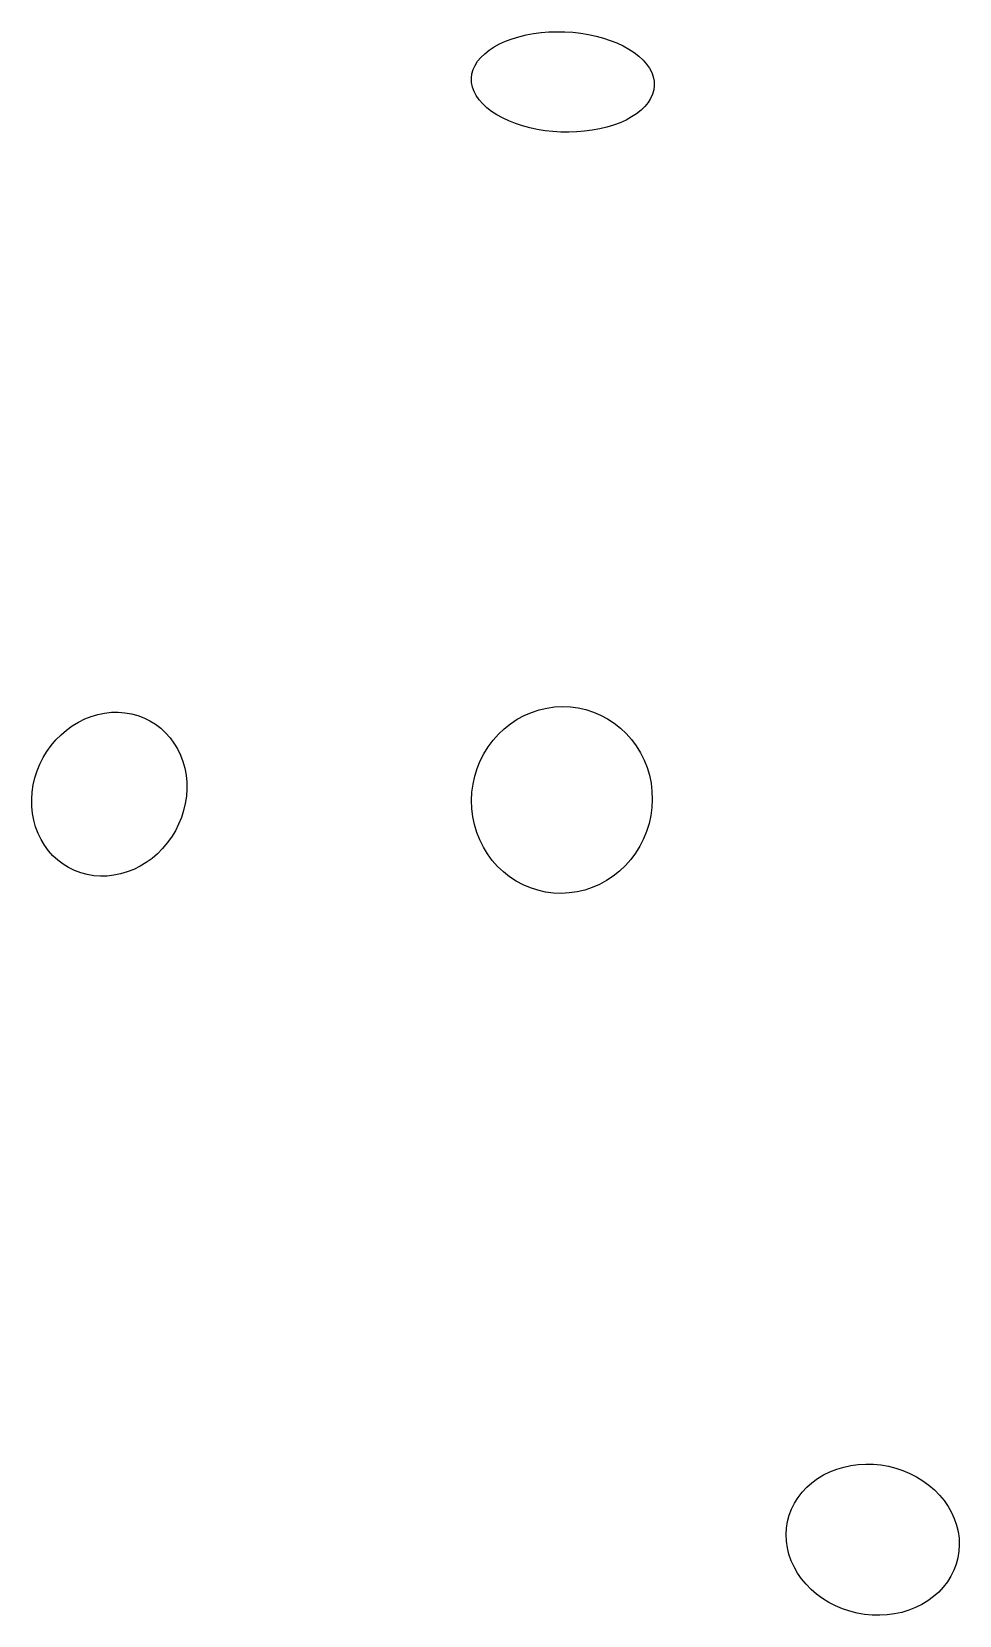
# Model space of a CAD drawing. Header units: metres. Extents: x -12209 to 21780, y -292849 to -276490.
# Drawn here: x 6137 to 9376, y -283929 to -278398 of the extents above; entities that cross this region are included whole.
import ezdxf

# ---------------------------------------------------------------- set-up
doc = ezdxf.new("R2010")
doc.units = ezdxf.units.M

msp = doc.modelspace()

# ---------------------------------------------------------------- linework, layer by layer
at = {"layer": 'LAYER'}
for p, q in [((7734.02, -278463.06), (7751.46, -278451.63)), ((7734.02, -278463.06), (7751.46, -278451.63)), ((7751.46, -278451.63), (7770.72, -278441.13)), ((7751.46, -278451.63), (7770.72, -278441.13)), ((7770.72, -278441.13), (7791.67, -278431.64)), ((7770.72, -278441.13), (7791.67, -278431.64)), ((7791.67, -278431.64), (7814.13, -278423.23)), ((7791.67, -278431.64), (7814.13, -278423.23)), ((7814.13, -278423.23), (7837.95, -278415.97)), ((7814.13, -278423.23), (7837.95, -278415.97)), ((7837.95, -278415.97), (7862.93, -278409.92)), ((7837.95, -278415.97), (7862.93, -278409.92)), ((7862.93, -278409.92), (7888.89, -278405.11)), ((7862.93, -278409.92), (7888.89, -278405.11)), ((7888.89, -278405.11), (7915.63, -278401.59)), ((7888.89, -278405.11), (7915.63, -278401.59)), ((7915.63, -278401.59), (7942.95, -278399.38)), ((7915.63, -278401.59), (7942.95, -278399.38)), ((7942.95, -278399.38), (7970.63, -278398.5)), ((7942.95, -278399.38), (7970.63, -278398.5)), ((7970.63, -278398.5), (7998.48, -278398.96)), ((7970.63, -278398.5), (7998.48, -278398.96)), ((7998.48, -278398.96), (8026.27, -278400.75)), ((7998.48, -278398.96), (8026.27, -278400.75)), ((8026.27, -278400.75), (8053.79, -278403.86)), ((8026.27, -278400.75), (8053.79, -278403.86)), ((8053.79, -278403.86), (8080.84, -278408.26)), ((8053.79, -278403.86), (8080.84, -278408.26)), ((8080.84, -278408.26), (8107.21, -278413.93)), ((8080.84, -278408.26), (8107.21, -278413.93)), ((8107.21, -278413.93), (8132.7, -278420.81)), ((8107.21, -278413.93), (8132.7, -278420.81)), ((8132.7, -278420.81), (8157.12, -278428.86)), ((8132.7, -278420.81), (8157.12, -278428.86)), ((8157.12, -278428.86), (8180.27, -278438.02)), ((8157.12, -278428.86), (8180.27, -278438.02)), ((8180.27, -278438.02), (8201.98, -278448.21)), ((8180.27, -278438.02), (8201.98, -278448.21)), ((8201.98, -278448.21), (8222.09, -278459.36)), ((8201.98, -278448.21), (8222.09, -278459.36)), ((7684.95, -278516.28), (7693.91, -278502.05)), ((7684.95, -278516.28), (7693.91, -278502.05)), ((7693.91, -278502.05), (7705.13, -278488.37)), ((7693.91, -278502.05), (7705.13, -278488.37)), ((7705.13, -278488.37), (7718.54, -278475.34)), ((7705.13, -278488.37), (7718.54, -278475.34)), ((7718.54, -278475.34), (7734.02, -278463.06)), ((7718.54, -278475.34), (7734.02, -278463.06)), ((8222.09, -278459.36), (8240.45, -278471.38)), ((8222.09, -278459.36), (8240.45, -278471.38)), ((8240.45, -278471.38), (8256.91, -278484.18)), ((8240.45, -278471.38), (8256.91, -278484.18)), ((8256.91, -278484.18), (8271.35, -278497.67)), ((8256.91, -278484.18), (8271.35, -278497.67)), ((8271.35, -278497.67), (8283.66, -278511.73)), ((8271.35, -278497.67), (8283.66, -278511.73)), ((7672.24, -278561.16), (7674.07, -278545.95)), ((7672.24, -278561.16), (7674.07, -278545.95)), ((7672.24, -278561.16), (7672.24, -278561.16)), ((7672.84, -278576.47), (7672.24, -278561.16)), ((7672.24, -278561.16), (7672.24, -278561.16)), ((7672.84, -278576.47), (7672.24, -278561.16)), ((7674.07, -278545.95), (7678.32, -278530.95)), ((7674.07, -278545.95), (7678.32, -278530.95)), ((7678.32, -278530.95), (7684.95, -278516.28)), ((7678.32, -278530.95), (7684.95, -278516.28)), ((8283.66, -278511.73), (8293.75, -278526.28)), ((8283.66, -278511.73), (8293.75, -278526.28)), ((8293.75, -278526.28), (8301.53, -278541.18)), ((8293.75, -278526.28), (8301.53, -278541.18)), ((8301.53, -278541.18), (8306.95, -278556.34)), ((8301.53, -278541.18), (8306.95, -278556.34)), ((8306.95, -278556.34), (8309.98, -278571.63)), ((8306.95, -278556.34), (8309.98, -278571.63)), ((7675.86, -278591.76), (7672.84, -278576.47)), ((7675.86, -278591.76), (7672.84, -278576.47)), ((7681.29, -278606.91), (7675.86, -278591.76)), ((7681.29, -278606.91), (7675.86, -278591.76)), ((7689.07, -278621.82), (7681.29, -278606.91)), ((7689.07, -278621.82), (7681.29, -278606.91)), ((8304.5, -278617.14), (8297.87, -278631.81)), ((8304.5, -278617.14), (8297.87, -278631.81)), ((8308.74, -278602.15), (8304.5, -278617.14)), ((8308.74, -278602.15), (8304.5, -278617.14)), ((8310.58, -278586.94), (8308.74, -278602.15)), ((8310.58, -278586.94), (8308.74, -278602.15)), ((8309.98, -278571.63), (8310.58, -278586.94)), ((8309.98, -278571.63), (8310.58, -278586.94)), ((7699.16, -278636.36), (7689.07, -278621.82)), ((7699.16, -278636.36), (7689.07, -278621.82)), ((7711.47, -278650.43), (7699.16, -278636.36)), ((7711.47, -278650.43), (7699.16, -278636.36)), ((7725.91, -278663.92), (7711.47, -278650.43)), ((7725.91, -278663.92), (7711.47, -278650.43)), ((7742.37, -278676.72), (7725.91, -278663.92)), ((7742.37, -278676.72), (7725.91, -278663.92)), ((8264.28, -278672.75), (8248.8, -278685.03)), ((8264.28, -278672.75), (8248.8, -278685.03)), ((8277.68, -278659.72), (8264.28, -278672.75)), ((8277.68, -278659.72), (8264.28, -278672.75)), ((8288.91, -278646.04), (8277.68, -278659.72)), ((8288.91, -278646.04), (8277.68, -278659.72)), ((8297.87, -278631.81), (8288.91, -278646.04)), ((8297.87, -278631.81), (8288.91, -278646.04)), ((7760.72, -278688.74), (7742.37, -278676.72)), ((7760.72, -278688.74), (7742.37, -278676.72)), ((7780.84, -278699.89), (7760.72, -278688.74)), ((7780.84, -278699.89), (7760.72, -278688.74)), ((7802.55, -278710.08), (7780.84, -278699.89)), ((7802.55, -278710.08), (7780.84, -278699.89)), ((7825.7, -278719.23), (7802.55, -278710.08)), ((7825.7, -278719.23), (7802.55, -278710.08)), ((7850.11, -278727.28), (7825.7, -278719.23)), ((7850.11, -278727.28), (7825.7, -278719.23)), ((7875.6, -278734.17), (7850.11, -278727.28)), ((7875.6, -278734.17), (7850.11, -278727.28)), ((8168.68, -278724.86), (8144.87, -278732.12)), ((8168.68, -278724.86), (8144.87, -278732.12)), ((8191.15, -278716.46), (8168.68, -278724.86)), ((8191.15, -278716.46), (8168.68, -278724.86)), ((8212.09, -278706.97), (8191.15, -278716.46)), ((8212.09, -278706.97), (8191.15, -278716.46)), ((8231.36, -278696.46), (8212.09, -278706.97)), ((8231.36, -278696.46), (8212.09, -278706.97)), ((8248.8, -278685.03), (8231.36, -278696.46)), ((8248.8, -278685.03), (8231.36, -278696.46)), ((7901.97, -278739.83), (7875.6, -278734.17)), ((7901.97, -278739.83), (7875.6, -278734.17)), ((7929.02, -278744.24), (7901.97, -278739.83)), ((7929.02, -278744.24), (7901.97, -278739.83)), ((7956.55, -278747.34), (7929.02, -278744.24)), ((7956.55, -278747.34), (7929.02, -278744.24)), ((7984.34, -278749.13), (7956.55, -278747.34)), ((7984.34, -278749.13), (7956.55, -278747.34)), ((8012.18, -278749.59), (7984.34, -278749.13)), ((8012.18, -278749.59), (7984.34, -278749.13)), ((8039.87, -278748.71), (8012.18, -278749.59)), ((8039.87, -278748.71), (8012.18, -278749.59)), ((8067.19, -278746.5), (8039.87, -278748.71)), ((8067.19, -278746.5), (8039.87, -278748.71)), ((8093.93, -278742.98), (8067.19, -278746.5)), ((8093.93, -278742.98), (8067.19, -278746.5)), ((8119.89, -278738.18), (8093.93, -278742.98)), ((8119.89, -278738.18), (8093.93, -278742.98)), ((8144.87, -278732.12), (8119.89, -278738.18)), ((8144.87, -278732.12), (8119.89, -278738.18)), ((6414.93, -280775.46), (6438.51, -280775)), ((6414.93, -280775.46), (6438.51, -280775)), ((6438.51, -280775), (6461.85, -280776.73)), ((6438.51, -280775), (6461.85, -280776.73)), ((7882.23, -280775.55), (7908.53, -280766.85)), ((7882.23, -280775.55), (7908.53, -280766.85)), ((7908.53, -280766.85), (7935.44, -280760.54)), ((7908.53, -280766.85), (7935.44, -280760.54)), ((7935.44, -280760.54), (7962.74, -280756.67)), ((7935.44, -280760.54), (7962.74, -280756.67)), ((7962.74, -280756.67), (7990.24, -280755.27)), ((7962.74, -280756.67), (7990.24, -280755.27)), ((7990.24, -280755.27), (8017.73, -280756.36)), ((7990.24, -280755.27), (8017.73, -280756.36)), ((8017.73, -280756.36), (8044.99, -280759.92)), ((8017.73, -280756.36), (8044.99, -280759.92)), ((8044.99, -280759.92), (8071.81, -280765.92)), ((8044.99, -280759.92), (8071.81, -280765.92)), ((8071.81, -280765.92), (8098, -280774.33)), ((8071.81, -280765.92), (8098, -280774.33)), ((8098, -280774.33), (8123.35, -280785.07)), ((8098, -280774.33), (8123.35, -280785.07)), ((6258.26, -280837.3), (6278.53, -280822.6)), ((6258.26, -280837.3), (6278.53, -280822.6)), ((6278.53, -280822.6), (6299.78, -280809.71)), ((6278.53, -280822.6), (6299.78, -280809.71)), ((6299.78, -280809.71), (6321.86, -280798.74)), ((6299.78, -280809.71), (6321.86, -280798.74)), ((6321.86, -280798.74), (6344.58, -280789.77)), ((6321.86, -280798.74), (6344.58, -280789.77)), ((6344.58, -280789.77), (6367.79, -280782.87)), ((6344.58, -280789.77), (6367.79, -280782.87)), ((6367.79, -280782.87), (6391.3, -280778.08)), ((6367.79, -280782.87), (6391.3, -280778.08)), ((6391.3, -280778.08), (6414.93, -280775.46)), ((6391.3, -280778.08), (6414.93, -280775.46)), ((6461.85, -280776.73), (6484.78, -280780.62)), ((6461.85, -280776.73), (6484.78, -280780.62)), ((6484.78, -280780.62), (6507.12, -280786.65)), ((6484.78, -280780.62), (6507.12, -280786.65)), ((6507.12, -280786.65), (6528.7, -280794.77)), ((6507.12, -280786.65), (6528.7, -280794.77)), ((6528.7, -280794.77), (6549.36, -280804.92)), ((6528.7, -280794.77), (6549.36, -280804.92)), ((6549.36, -280804.92), (6568.94, -280817.02)), ((6549.36, -280804.92), (6568.94, -280817.02)), ((6568.94, -280817.02), (6587.29, -280830.98)), ((6568.94, -280817.02), (6587.29, -280830.98)), ((7786.99, -280832.72), (7808.93, -280815.28)), ((7786.99, -280832.72), (7808.93, -280815.28)), ((7808.93, -280815.28), (7832.24, -280799.86)), ((7808.93, -280815.28), (7832.24, -280799.86)), ((7832.24, -280799.86), (7856.74, -280786.58)), ((7832.24, -280799.86), (7856.74, -280786.58)), ((7856.74, -280786.58), (7882.23, -280775.55)), ((7856.74, -280786.58), (7882.23, -280775.55)), ((8123.35, -280785.07), (8147.68, -280798.07)), ((8123.35, -280785.07), (8147.68, -280798.07)), ((8147.68, -280798.07), (8170.79, -280813.23)), ((8147.68, -280798.07), (8170.79, -280813.23)), ((8170.79, -280813.23), (8192.51, -280830.43)), ((8170.79, -280813.23), (8192.51, -280830.43)), ((8192.51, -280830.43), (8212.67, -280849.54)), ((8192.51, -280830.43), (8212.67, -280849.54)), ((6204.83, -280891.13), (6221.27, -280871.7)), ((6204.83, -280891.13), (6221.27, -280871.7)), ((6221.27, -280871.7), (6239.12, -280853.71)), ((6221.27, -280871.7), (6239.12, -280853.71)), ((6239.12, -280853.71), (6258.26, -280837.3)), ((6239.12, -280853.71), (6258.26, -280837.3)), ((6587.29, -280830.98), (6604.28, -280846.7)), ((6587.29, -280830.98), (6604.28, -280846.7)), ((6604.28, -280846.7), (6619.77, -280864.05)), ((6604.28, -280846.7), (6619.77, -280864.05)), ((6619.77, -280864.05), (6633.64, -280882.9)), ((6619.77, -280864.05), (6633.64, -280882.9)), ((6633.64, -280882.9), (6645.8, -280903.1)), ((6633.64, -280882.9), (6645.8, -280903.1)), ((7730.95, -280895.81), (7747.85, -280873.14)), ((7730.95, -280895.81), (7747.85, -280873.14)), ((7747.85, -280873.14), (7766.58, -280852.06)), ((7747.85, -280873.14), (7766.58, -280852.06)), ((7766.58, -280852.06), (7786.99, -280832.72)), ((7766.58, -280852.06), (7786.99, -280832.72)), ((8212.67, -280849.54), (8231.12, -280870.41)), ((8212.67, -280849.54), (8231.12, -280870.41)), ((8231.12, -280870.41), (8247.73, -280892.89)), ((8231.12, -280870.41), (8247.73, -280892.89)), ((6165.22, -280956.56), (6176.7, -280933.72)), ((6165.22, -280956.56), (6176.7, -280933.72)), ((6176.7, -280933.72), (6189.94, -280911.86)), ((6176.7, -280933.72), (6189.94, -280911.86)), ((6189.94, -280911.86), (6204.83, -280891.13)), ((6189.94, -280911.86), (6204.83, -280891.13)), ((6645.8, -280903.1), (6656.14, -280924.52)), ((6645.8, -280903.1), (6656.14, -280924.52)), ((6656.14, -280924.52), (6664.58, -280946.97)), ((6656.14, -280924.52), (6664.58, -280946.97)), ((7703.14, -280945.2), (7716.01, -280919.89)), ((7703.14, -280945.2), (7716.01, -280919.89)), ((7716.01, -280919.89), (7730.95, -280895.81)), ((7716.01, -280919.89), (7730.95, -280895.81)), ((8247.73, -280892.89), (8262.36, -280916.8)), ((8247.73, -280892.89), (8262.36, -280916.8)), ((8262.36, -280916.8), (8274.9, -280941.97)), ((8262.36, -280916.8), (8274.9, -280941.97)), ((6147.87, -281004.44), (6155.59, -280980.19)), ((6147.87, -281004.44), (6155.59, -280980.19)), ((6155.59, -280980.19), (6165.22, -280956.56)), ((6155.59, -280980.19), (6165.22, -280956.56)), ((6664.58, -280946.97), (6671.08, -280970.29)), ((6664.58, -280946.97), (6671.08, -280970.29)), ((6671.08, -280970.29), (6675.56, -280994.31)), ((6671.08, -280970.29), (6675.56, -280994.31)), ((6675.56, -280994.31), (6678.01, -281018.84)), ((6675.56, -280994.31), (6678.01, -281018.84)), ((7683.99, -280998.73), (7692.44, -280971.55)), ((7683.99, -280998.73), (7692.44, -280971.55)), ((7692.44, -280971.55), (7703.14, -280945.2)), ((7692.44, -280971.55), (7703.14, -280945.2)), ((8274.9, -280941.97), (8285.26, -280968.19)), ((8274.9, -280941.97), (8285.26, -280968.19)), ((8285.26, -280968.19), (8293.36, -280995.28)), ((8285.26, -280968.19), (8293.36, -280995.28)), ((8293.36, -280995.28), (8299.13, -281023.03)), ((8293.36, -280995.28), (8299.13, -281023.03)), ((6138.41, -281054.06), (6142.13, -281029.13)), ((6138.41, -281054.06), (6142.13, -281029.13)), ((6142.13, -281029.13), (6147.87, -281004.44)), ((6142.13, -281029.13), (6147.87, -281004.44)), ((6678.4, -281043.69), (6676.73, -281068.68)), ((6678.4, -281043.69), (6676.73, -281068.68)), ((6678.01, -281018.84), (6678.4, -281043.69)), ((6678.01, -281018.84), (6678.4, -281043.69)), ((7674.07, -281054.77), (7677.85, -281026.54)), ((7674.07, -281054.77), (7677.85, -281026.54)), ((7677.85, -281026.54), (7683.99, -280998.73)), ((7677.85, -281026.54), (7683.99, -280998.73)), ((8299.13, -281023.03), (8302.54, -281051.22)), ((8299.13, -281023.03), (8302.54, -281051.22)), ((8302.54, -281051.22), (8303.56, -281079.64)), ((8302.54, -281051.22), (8303.56, -281079.64)), ((6136.74, -281079.04), (6138.41, -281054.06)), ((6136.74, -281079.04), (6138.41, -281054.06)), ((6137.13, -281103.9), (6136.74, -281079.04)), ((6137.13, -281103.9), (6136.74, -281079.04)), ((6139.57, -281128.42), (6137.13, -281103.9)), ((6139.57, -281128.42), (6137.13, -281103.9)), ((6673.01, -281093.61), (6667.27, -281118.29)), ((6673.01, -281093.61), (6667.27, -281118.29)), ((6676.73, -281068.68), (6673.01, -281093.61)), ((6676.73, -281068.68), (6673.01, -281093.61)), ((7672.69, -281083.21), (7674.07, -281054.77)), ((7672.69, -281083.21), (7674.07, -281054.77)), ((7673.7, -281111.63), (7672.69, -281083.21)), ((7673.7, -281111.63), (7672.69, -281083.21)), ((8303.56, -281079.64), (8302.17, -281108.07)), ((8303.56, -281079.64), (8302.17, -281108.07)), ((6144.06, -281152.44), (6139.57, -281128.42)), ((6144.06, -281152.44), (6139.57, -281128.42)), ((6150.55, -281175.77), (6144.06, -281152.44)), ((6150.55, -281175.77), (6144.06, -281152.44)), ((6659.55, -281142.55), (6649.91, -281166.18)), ((6659.55, -281142.55), (6649.91, -281166.18)), ((6667.27, -281118.29), (6659.55, -281142.55)), ((6667.27, -281118.29), (6659.55, -281142.55)), ((7677.11, -281139.82), (7673.7, -281111.63)), ((7677.11, -281139.82), (7673.7, -281111.63)), ((7682.89, -281167.56), (7677.11, -281139.82)), ((7682.89, -281167.56), (7677.11, -281139.82)), ((8298.4, -281136.3), (8292.26, -281164.11)), ((8298.4, -281136.3), (8292.26, -281164.11)), ((8302.17, -281108.07), (8298.4, -281136.3)), ((8302.17, -281108.07), (8298.4, -281136.3)), ((6159, -281198.22), (6150.55, -281175.77)), ((6159, -281198.22), (6150.55, -281175.77)), ((6169.34, -281219.63), (6159, -281198.22)), ((6169.34, -281219.63), (6159, -281198.22)), ((6625.2, -281210.88), (6610.3, -281231.61)), ((6625.2, -281210.88), (6610.3, -281231.61)), ((6638.43, -281189.02), (6625.2, -281210.88)), ((6638.43, -281189.02), (6625.2, -281210.88)), ((6649.91, -281166.18), (6638.43, -281189.02)), ((6649.91, -281166.18), (6638.43, -281189.02)), ((7690.98, -281194.65), (7682.89, -281167.56)), ((7690.98, -281194.65), (7682.89, -281167.56)), ((7701.34, -281220.88), (7690.98, -281194.65)), ((7701.34, -281220.88), (7690.98, -281194.65)), ((8273.11, -281217.64), (8260.23, -281242.95)), ((8273.11, -281217.64), (8260.23, -281242.95)), ((8283.81, -281191.3), (8273.11, -281217.64)), ((8283.81, -281191.3), (8273.11, -281217.64)), ((8292.26, -281164.11), (8283.81, -281191.3)), ((8292.26, -281164.11), (8283.81, -281191.3)), ((6181.49, -281239.84), (6169.34, -281219.63)), ((6181.49, -281239.84), (6169.34, -281219.63)), ((6195.37, -281258.69), (6181.49, -281239.84)), ((6195.37, -281258.69), (6181.49, -281239.84)), ((6210.86, -281276.04), (6195.37, -281258.69)), ((6210.86, -281276.04), (6195.37, -281258.69)), ((6576.01, -281269.03), (6556.88, -281285.44)), ((6576.01, -281269.03), (6556.88, -281285.44)), ((6593.87, -281251.04), (6576.01, -281269.03)), ((6593.87, -281251.04), (6576.01, -281269.03)), ((6610.3, -281231.61), (6593.87, -281251.04)), ((6610.3, -281231.61), (6593.87, -281251.04)), ((7713.89, -281246.05), (7701.34, -281220.88)), ((7713.89, -281246.05), (7701.34, -281220.88)), ((7728.52, -281269.96), (7713.89, -281246.05)), ((7728.52, -281269.96), (7713.89, -281246.05)), ((7745.12, -281292.44), (7728.52, -281269.96)), ((7745.12, -281292.44), (7728.52, -281269.96)), ((8245.29, -281267.03), (8228.39, -281289.7)), ((8245.29, -281267.03), (8228.39, -281289.7)), ((8260.23, -281242.95), (8245.29, -281267.03)), ((8260.23, -281242.95), (8245.29, -281267.03)), ((6227.84, -281291.75), (6210.86, -281276.04)), ((6227.84, -281291.75), (6210.86, -281276.04)), ((6246.19, -281305.71), (6227.84, -281291.75)), ((6246.19, -281305.71), (6227.84, -281291.75)), ((6265.78, -281317.81), (6246.19, -281305.71)), ((6265.78, -281317.81), (6246.19, -281305.71)), ((6265.78, -281317.81), (6265.78, -281317.81)), ((6286.44, -281327.96), (6265.78, -281317.81)), ((6265.78, -281317.81), (6265.78, -281317.81)), ((6286.44, -281327.96), (6265.78, -281317.81)), ((6308.02, -281336.08), (6286.44, -281327.96)), ((6308.02, -281336.08), (6286.44, -281327.96)), ((6493.28, -281323.99), (6470.55, -281332.96)), ((6493.28, -281323.99), (6470.55, -281332.96)), ((6515.35, -281313.02), (6493.28, -281323.99)), ((6515.35, -281313.02), (6493.28, -281323.99)), ((6536.61, -281300.14), (6515.35, -281313.02)), ((6536.61, -281300.14), (6515.35, -281313.02)), ((6556.88, -281285.44), (6536.61, -281300.14)), ((6556.88, -281285.44), (6536.61, -281300.14)), ((7763.58, -281313.31), (7745.12, -281292.44)), ((7763.58, -281313.31), (7745.12, -281292.44)), ((7783.74, -281332.42), (7763.58, -281313.31)), ((7783.74, -281332.42), (7763.58, -281313.31)), ((8209.67, -281310.79), (8189.25, -281330.12)), ((8209.67, -281310.79), (8189.25, -281330.12)), ((8228.39, -281289.7), (8209.67, -281310.79)), ((8228.39, -281289.7), (8209.67, -281310.79)), ((6330.36, -281342.11), (6308.02, -281336.08)), ((6330.36, -281342.11), (6308.02, -281336.08)), ((6353.29, -281346.01), (6330.36, -281342.11)), ((6353.29, -281346.01), (6330.36, -281342.11)), ((6376.63, -281347.73), (6353.29, -281346.01)), ((6376.63, -281347.73), (6353.29, -281346.01)), ((6400.21, -281347.28), (6376.63, -281347.73)), ((6400.21, -281347.28), (6376.63, -281347.73)), ((6423.84, -281344.65), (6400.21, -281347.28)), ((6423.84, -281344.65), (6400.21, -281347.28)), ((6447.35, -281339.87), (6423.84, -281344.65)), ((6447.35, -281339.87), (6423.84, -281344.65)), ((6470.55, -281332.96), (6447.35, -281339.87)), ((6470.55, -281332.96), (6447.35, -281339.87)), ((7805.46, -281349.62), (7783.74, -281332.42)), ((7805.46, -281349.62), (7783.74, -281332.42)), ((7828.57, -281364.77), (7805.46, -281349.62)), ((7828.57, -281364.77), (7805.46, -281349.62)), ((7852.89, -281377.77), (7828.57, -281364.77)), ((7852.89, -281377.77), (7828.57, -281364.77)), ((7878.24, -281388.52), (7852.89, -281377.77)), ((7878.24, -281388.52), (7852.89, -281377.77)), ((8119.51, -281376.26), (8094.01, -281387.3)), ((8119.51, -281376.26), (8094.01, -281387.3)), ((8144, -281362.99), (8119.51, -281376.26)), ((8144, -281362.99), (8119.51, -281376.26)), ((8167.31, -281347.57), (8144, -281362.99)), ((8167.31, -281347.57), (8144, -281362.99)), ((8189.25, -281330.12), (8167.31, -281347.57)), ((8189.25, -281330.12), (8167.31, -281347.57)), ((7904.43, -281396.92), (7878.24, -281388.52)), ((7904.43, -281396.92), (7878.24, -281388.52)), ((7931.26, -281402.93), (7904.43, -281396.92)), ((7931.26, -281402.93), (7904.43, -281396.92)), ((7931.26, -281402.93), (7931.26, -281402.93)), ((7958.52, -281406.49), (7931.26, -281402.93)), ((7931.26, -281402.93), (7931.26, -281402.93)), ((7958.52, -281406.49), (7931.26, -281402.93)), ((7986, -281407.58), (7958.52, -281406.49)), ((7986, -281407.58), (7958.52, -281406.49)), ((8013.5, -281406.18), (7986, -281407.58)), ((8013.5, -281406.18), (7986, -281407.58)), ((8040.81, -281402.31), (8013.5, -281406.18)), ((8040.81, -281402.31), (8013.5, -281406.18)), ((8067.71, -281396), (8040.81, -281402.31)), ((8067.71, -281396), (8040.81, -281402.31)), ((8094.01, -281387.3), (8067.71, -281396)), ((8094.01, -281387.3), (8067.71, -281396)), ((8901.68, -283438.58), (8924.02, -283427.53)), ((8901.68, -283438.58), (8924.02, -283427.53)), ((8924.02, -283427.53), (8947.5, -283418.28)), ((8924.02, -283427.53), (8947.5, -283418.28)), ((8947.5, -283418.28), (8971.93, -283410.91)), ((8947.5, -283418.28), (8971.93, -283410.91)), ((8971.93, -283410.91), (8997.14, -283405.47)), ((8971.93, -283410.91), (8997.14, -283405.47)), ((8997.14, -283405.47), (9022.92, -283402)), ((8997.14, -283405.47), (9022.92, -283402)), ((9022.92, -283402), (9049.09, -283400.53)), ((9022.92, -283402), (9049.09, -283400.53)), ((9049.09, -283400.53), (9075.45, -283401.07)), ((9049.09, -283400.53), (9075.45, -283401.07)), ((9075.45, -283401.07), (9101.78, -283403.62)), ((9075.45, -283401.07), (9101.78, -283403.62)), ((9101.78, -283403.62), (9127.91, -283408.16)), ((9101.78, -283403.62), (9127.91, -283408.16)), ((9127.91, -283408.16), (9153.61, -283414.65)), ((9127.91, -283408.16), (9153.61, -283414.65)), ((9153.61, -283414.65), (9178.71, -283423.04)), ((9153.61, -283414.65), (9178.71, -283423.04)), ((9178.71, -283423.04), (9203, -283433.27)), ((9178.71, -283423.04), (9203, -283433.27)), ((8826.94, -283498.96), (8843.13, -283481.66)), ((8826.94, -283498.96), (8843.13, -283481.66)), ((8843.13, -283481.66), (8861.09, -283465.75)), ((8843.13, -283481.66), (8861.09, -283465.75)), ((8861.09, -283465.75), (8880.65, -283451.35)), ((8861.09, -283465.75), (8880.65, -283451.35)), ((8880.65, -283451.35), (8901.68, -283438.58)), ((8880.65, -283451.35), (8901.68, -283438.58)), ((9203, -283433.27), (9226.31, -283445.26)), ((9203, -283433.27), (9226.31, -283445.26)), ((9226.31, -283445.26), (9248.45, -283458.92)), ((9226.31, -283445.26), (9248.45, -283458.92)), ((9248.45, -283458.92), (9269.26, -283474.14)), ((9248.45, -283458.92), (9269.26, -283474.14)), ((9269.26, -283474.14), (9288.58, -283490.82)), ((9269.26, -283474.14), (9288.58, -283490.82)), ((8790.01, -283557.86), (8800.27, -283537.21)), ((8790.01, -283557.86), (8800.27, -283537.21)), ((8800.27, -283537.21), (8812.61, -283517.52)), ((8800.27, -283537.21), (8812.61, -283517.52)), ((8812.61, -283517.52), (8826.94, -283498.96)), ((8812.61, -283517.52), (8826.94, -283498.96)), ((9288.58, -283490.82), (9306.26, -283508.82)), ((9288.58, -283490.82), (9306.26, -283508.82)), ((9306.26, -283508.82), (9322.17, -283528.01)), ((9306.26, -283508.82), (9322.17, -283528.01)), ((9322.17, -283528.01), (9336.18, -283548.24)), ((9322.17, -283528.01), (9336.18, -283548.24)), ((8776.02, -283601.45), (8781.91, -283579.33)), ((8776.02, -283601.45), (8781.91, -283579.33)), ((8781.91, -283579.33), (8790.01, -283557.86)), ((8781.91, -283579.33), (8790.01, -283557.86)), ((9336.18, -283548.24), (9348.19, -283569.35)), ((9336.18, -283548.24), (9348.19, -283569.35)), ((9348.19, -283569.35), (9358.12, -283591.19)), ((9348.19, -283569.35), (9358.12, -283591.19)), ((9358.12, -283591.19), (9365.87, -283613.58)), ((9358.12, -283591.19), (9365.87, -283613.58)), ((8771.06, -283646.95), (8772.4, -283624.05)), ((8771.06, -283646.95), (8772.4, -283624.05)), ((8772.03, -283670), (8771.06, -283646.95)), ((8772.03, -283670), (8771.06, -283646.95)), ((8772.4, -283624.05), (8776.02, -283601.45)), ((8772.4, -283624.05), (8776.02, -283601.45)), ((8776.02, -283601.45), (8776.02, -283601.45)), ((8776.02, -283601.45), (8776.02, -283601.45)), ((9365.87, -283613.58), (9371.4, -283636.37)), ((9365.87, -283613.58), (9371.4, -283636.37)), ((9371.4, -283636.37), (9374.66, -283659.37)), ((9371.4, -283636.37), (9374.66, -283659.37)), ((8775.29, -283693), (8772.03, -283670)), ((8775.29, -283693), (8772.03, -283670)), ((8780.82, -283715.79), (8775.29, -283693)), ((8780.82, -283715.79), (8775.29, -283693)), ((9374.29, -283705.32), (9370.67, -283727.92)), ((9374.29, -283705.32), (9370.67, -283727.92)), ((9375.63, -283682.42), (9374.29, -283705.32)), ((9375.63, -283682.42), (9374.29, -283705.32)), ((9374.66, -283659.37), (9375.63, -283682.42)), ((9374.66, -283659.37), (9375.63, -283682.42)), ((8788.57, -283738.18), (8780.82, -283715.79)), ((8788.57, -283738.18), (8780.82, -283715.79)), ((8798.5, -283760.02), (8788.57, -283738.18)), ((8798.5, -283760.02), (8788.57, -283738.18)), ((8810.51, -283781.14), (8798.5, -283760.02)), ((8810.51, -283781.14), (8798.5, -283760.02)), ((9364.78, -283750.04), (9356.68, -283771.51)), ((9364.78, -283750.04), (9356.68, -283771.51)), ((9370.67, -283727.92), (9364.78, -283750.04)), ((9370.67, -283727.92), (9364.78, -283750.04)), ((8824.52, -283801.36), (8810.51, -283781.14)), ((8824.52, -283801.36), (8810.51, -283781.14)), ((8840.43, -283820.55), (8824.52, -283801.36)), ((8840.43, -283820.55), (8824.52, -283801.36)), ((9334.08, -283811.85), (9319.75, -283830.41)), ((9334.08, -283811.85), (9319.75, -283830.41)), ((9346.42, -283792.16), (9334.08, -283811.85)), ((9346.42, -283792.16), (9334.08, -283811.85)), ((9356.68, -283771.51), (9346.42, -283792.16)), ((9356.68, -283771.51), (9346.42, -283792.16)), ((8858.11, -283838.55), (8840.43, -283820.55)), ((8858.11, -283838.55), (8840.43, -283820.55)), ((8877.43, -283855.23), (8858.11, -283838.55)), ((8877.43, -283855.23), (8858.11, -283838.55)), ((8898.24, -283870.45), (8877.43, -283855.23)), ((8898.24, -283870.45), (8877.43, -283855.23)), ((8920.38, -283884.11), (8898.24, -283870.45)), ((8920.38, -283884.11), (8898.24, -283870.45)), ((9285.6, -283863.62), (9266.04, -283878.02)), ((9285.6, -283863.62), (9266.04, -283878.02)), ((9303.56, -283847.71), (9285.6, -283863.62)), ((9303.56, -283847.71), (9285.6, -283863.62)), ((9319.75, -283830.41), (9303.56, -283847.71)), ((9319.75, -283830.41), (9303.56, -283847.71)), ((8943.69, -283896.1), (8920.38, -283884.11)), ((8943.69, -283896.1), (8920.38, -283884.11)), ((8967.98, -283906.33), (8943.69, -283896.1)), ((8967.98, -283906.33), (8943.69, -283896.1)), ((8993.08, -283914.73), (8967.98, -283906.33)), ((8993.08, -283914.73), (8967.98, -283906.33)), ((9018.78, -283921.21), (8993.08, -283914.73)), ((9018.78, -283921.21), (8993.08, -283914.73)), ((9044.91, -283925.75), (9018.78, -283921.21)), ((9044.91, -283925.75), (9018.78, -283921.21)), ((9071.24, -283928.3), (9044.91, -283925.75)), ((9071.24, -283928.3), (9044.91, -283925.75)), ((9123.77, -283927.37), (9097.6, -283928.84)), ((9123.77, -283927.37), (9097.6, -283928.84)), ((9149.55, -283923.9), (9123.77, -283927.37)), ((9149.55, -283923.9), (9123.77, -283927.37)), ((9174.76, -283918.46), (9149.55, -283923.9)), ((9174.76, -283918.46), (9149.55, -283923.9)), ((9199.19, -283911.09), (9174.76, -283918.46)), ((9199.19, -283911.09), (9174.76, -283918.46)), ((9222.67, -283901.85), (9199.19, -283911.09)), ((9222.67, -283901.85), (9199.19, -283911.09)), ((9245.01, -283890.79), (9222.67, -283901.85)), ((9245.01, -283890.79), (9222.67, -283901.85)), ((9266.04, -283878.02), (9245.01, -283890.79)), ((9266.04, -283878.02), (9245.01, -283890.79)), ((9097.6, -283928.84), (9071.24, -283928.3)), ((9097.6, -283928.84), (9071.24, -283928.3))]:
    msp.add_line(p, q, dxfattribs=at)

doc.saveas('drawing.dxf')
